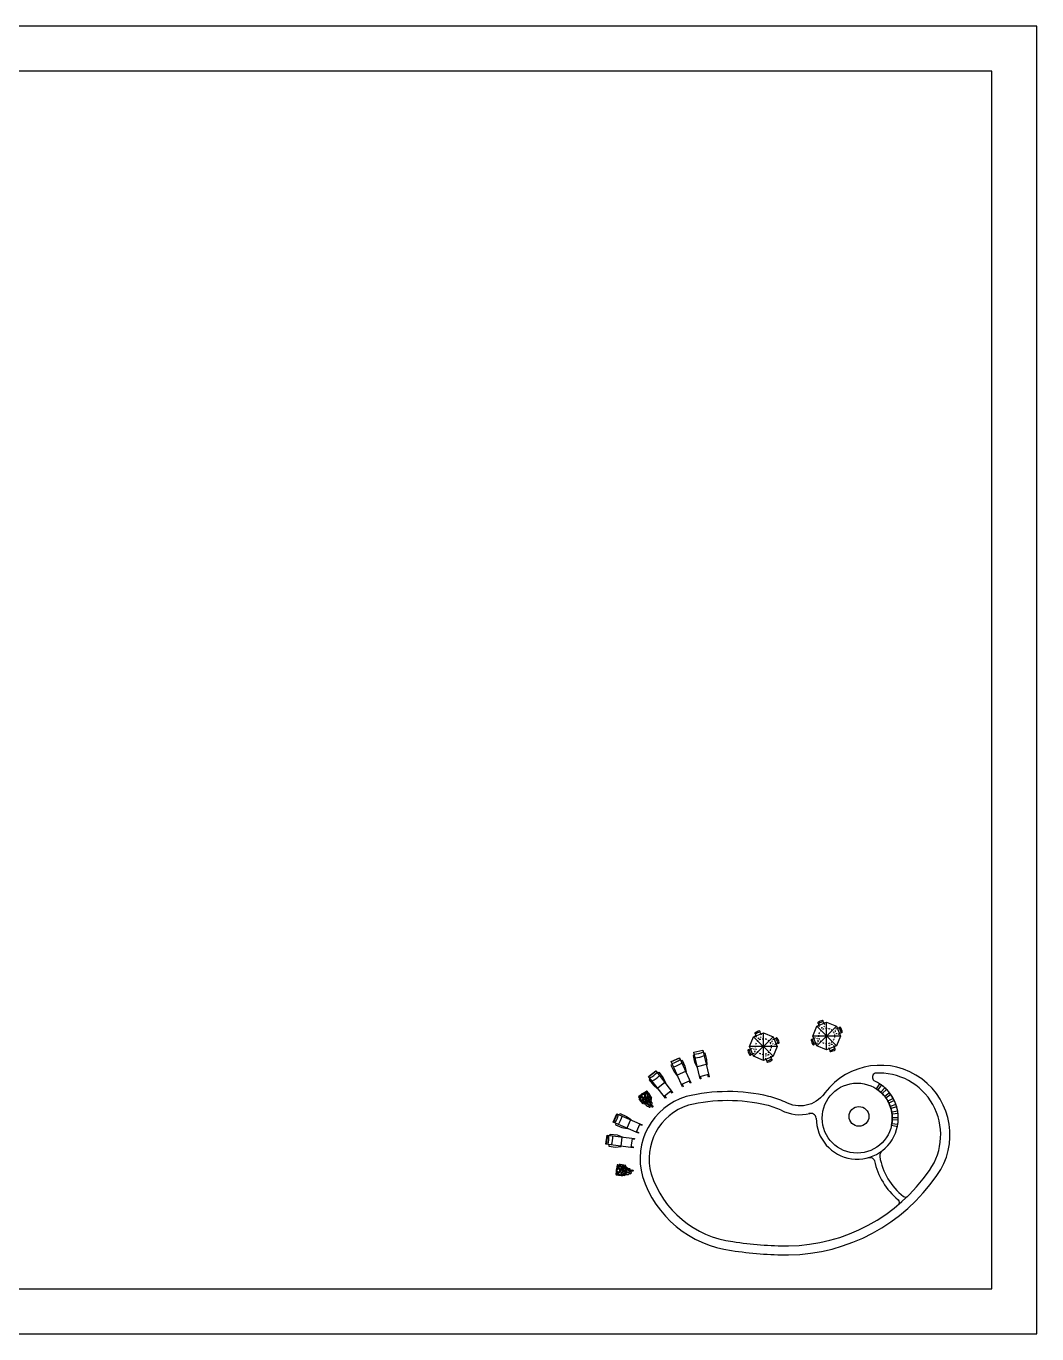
# Model space of a CAD drawing. Header units: millimetres. Extents: x 2853 to 3014, y 1982 to 2069.
# Drawn here: x 2946.4 to 3013.6, y 1982.4 to 2069.4 of the extents above; entities that cross this region are included whole.
import ezdxf

# ---------------------------------------------------------------- set-up
doc = ezdxf.new("R2010")
doc.units = ezdxf.units.MM
doc.linetypes.add('P_6', pattern=[0.234375, 0.046875, -0.046875, 0.140625])
doc.layers.add('MURETES', color=2, linetype='Continuous')
doc.layers.add('MUROS', color=5, linetype='Continuous')

msp = doc.modelspace()

# ---------------------------------------------------------------- linework, layer by layer
at = {"linetype": 'Continuous'}
for p, q in [((2998.727, 2002.183), (2998.996, 2002.832)), ((2998.996, 2002.832), (2999.645, 2003.101)), ((2998.996, 2001.533), (3000.295, 2002.832)), ((3000.295, 2001.533), (2998.996, 2002.832)), ((2999.178, 2002.794), (2999.129, 2002.94)), ((2999.524, 2002.937), (2999.453, 2003.074)), ((2999.645, 2003.101), (3000.295, 2002.832)), ((2999.645, 2001.264), (2999.645, 2003.101)), ((3000.295, 2002.832), (3000.564, 2002.183)), ((2994.519, 2001.485), (2994.788, 2002.134)), ((2994.788, 2002.134), (2995.437, 2002.404)), ((2994.788, 2000.835), (2996.087, 2002.134)), ((2996.087, 2000.835), (2994.788, 2002.134)), ((2994.97, 2002.096), (2994.921, 2002.242)), ((2995.316, 2002.239), (2995.245, 2002.376)), ((2995.437, 2002.404), (2996.087, 2002.134)), ((2995.437, 2000.566), (2995.437, 2002.404)), ((2996.059, 2001.957), (2996.204, 2002.005)), ((2996.087, 2002.134), (2996.356, 2001.485)), ((2998.996, 2001.533), (2998.727, 2002.183)), ((3000.564, 2002.183), (2998.727, 2002.183)), ((2998.891, 2002.061), (2998.754, 2001.99)), ((3000.267, 2002.655), (3000.412, 2002.703)), ((3000.564, 2002.183), (3000.295, 2001.533)), ((3000.41, 2002.308), (3000.546, 2002.38)), ((2994.788, 2000.835), (2994.519, 2001.485)), ((2996.356, 2001.485), (2994.519, 2001.485)), ((2994.683, 2001.363), (2994.546, 2001.292)), ((2994.826, 2001.017), (2994.68, 2000.969)), ((2996.356, 2001.485), (2996.087, 2000.835)), ((2996.202, 2001.611), (2996.338, 2001.682)), ((2999.034, 2001.715), (2998.888, 2001.667)), ((2999.645, 2001.264), (2998.996, 2001.533)), ((3000.295, 2001.533), (2999.645, 2001.264)), ((2999.767, 2001.428), (2999.838, 2001.292)), ((3000.113, 2001.571), (3000.161, 2001.426)), ((2995.437, 2000.566), (2994.788, 2000.835)), ((2996.087, 2000.835), (2995.437, 2000.566)), ((2995.559, 2000.73), (2995.63, 2000.594)), ((2995.905, 2000.874), (2995.953, 2000.728))]:
    msp.add_line(p, q, dxfattribs=at)
for p, q in [((2991.413, 2001.223), (2990.819, 2001.084)), ((2991.453, 2001.05), (2991.552, 2001.073)), ((2991.552, 2001.073), (2991.657, 2000.628)), ((2989.381, 2000.296), (2989.289, 2000.255)), ((2989.289, 2000.255), (2989.476, 1999.838)), ((2989.865, 2000.708), (2989.308, 2000.459)), ((2989.937, 2000.546), (2990.03, 2000.588)), ((2990.03, 2000.588), (2990.217, 2000.171)), ((2990.217, 2000.171), (2990.293, 1999.815)), ((2990.86, 2000.911), (2990.761, 2000.888)), ((2990.761, 2000.888), (2990.865, 2000.443)), ((2990.865, 2000.443), (2991.021, 2000.114)), ((2991.633, 2000.284), (2991.04, 2000.144)), ((2991.664, 2000.265), (2991.639, 2000.259)), ((2991.657, 2000.628), (2991.664, 2000.265)), ((2988.302, 1999.847), (2987.819, 1999.476)), ((2987.927, 1999.335), (2987.846, 1999.273)), ((2987.846, 1999.273), (2988.125, 1998.91)), ((2988.41, 1999.706), (2988.491, 1999.768)), ((2988.491, 1999.768), (2988.769, 1999.406)), ((2988.769, 1999.406), (2988.926, 1999.077)), ((2989.476, 1999.838), (2989.691, 1999.544)), ((2989.691, 1999.544), (2989.714, 1999.555)), ((2990.26, 1999.828), (2989.704, 1999.578)), ((2990.293, 1999.815), (2990.27, 1999.805)), ((2991.021, 2000.114), (2991.045, 2000.12)), ((2991.79, 1999.616), (2991.196, 1999.477)), ((2987.488, 1998.391), (2987.523, 1998.339)), ((2987.509, 1998.406), (2987.556, 1998.336)), ((2987.53, 1998.42), (2987.58, 1998.346)), ((2987.551, 1998.434), (2987.608, 1998.35)), ((2987.572, 1998.448), (2987.636, 1998.354)), ((2987.593, 1998.463), (2987.669, 1998.35)), ((2987.614, 1998.477), (2987.714, 1998.329)), ((2987.635, 1998.491), (2987.769, 1998.294)), ((2987.657, 1998.504), (2987.756, 1998.358)), ((2987.688, 1998.504), (2987.728, 1998.445)), ((2988.125, 1998.91), (2988.402, 1998.675)), ((2988.402, 1998.675), (2988.422, 1998.69)), ((2988.89, 1999.082), (2988.407, 1998.71)), ((2989.308, 1998.538), (2988.825, 1998.167)), ((2988.926, 1999.077), (2988.906, 1999.062)), ((2990.541, 1999.202), (2989.985, 1998.952)), ((2987.135, 1998.143), (2987.18, 1998.077)), ((2987.151, 1998.163), (2987.249, 1998.019)), ((2987.172, 1998.178), (2987.249, 1998.065)), ((2987.193, 1998.192), (2987.256, 1998.1)), ((2987.215, 1998.206), (2987.267, 1998.129)), ((2987.236, 1998.22), (2987.282, 1998.152)), ((2987.257, 1998.235), (2987.296, 1998.176)), ((2987.278, 1998.249), (2987.3, 1998.216)), ((2987.29, 1997.914), (2987.295, 1997.906)), ((2987.299, 1998.263), (2987.305, 1998.253)), ((2987.4, 1997.932), (2987.446, 1997.865)), ((2987.401, 1997.886), (2987.434, 1997.837)), ((2987.41, 1997.963), (2987.422, 1997.945)), ((2987.446, 1998.363), (2987.448, 1998.36)), ((2987.467, 1998.377), (2987.481, 1998.356)), ((2987.519, 1997.712), (2987.559, 1997.652)), ((2987.655, 1997.918), (2987.753, 1997.773)), ((2987.669, 1997.852), (2987.725, 1997.77)), ((2987.699, 1998.17), (2987.738, 1998.113)), ((2987.706, 1997.889), (2987.775, 1997.787)), ((2987.735, 1998.162), (2987.854, 1997.986)), ((2987.77, 1998.156), (2987.835, 1998.06)), ((2987.791, 1997.807), (2987.796, 1997.8)), ((2987.814, 1998.136), (2987.824, 1998.121)), ((2987.933, 1998.006), (2987.938, 1997.998)), ((2987.935, 1997.958), (2987.962, 1997.918)), ((2987.953, 1997.976), (2987.964, 1997.96)), ((2985.713, 1997.003), (2985.468, 1996.445)), ((2985.876, 1996.931), (2985.917, 1997.024)), ((2985.917, 1997.024), (2986.336, 1996.84)), ((2986.336, 1996.84), (2986.63, 1996.627)), ((2985.63, 1996.374), (2985.589, 1996.281)), ((2985.589, 1996.281), (2986.008, 1996.096)), ((2986.008, 1996.096), (2986.364, 1996.022)), ((2986.597, 1996.614), (2986.351, 1996.056)), ((2986.364, 1996.022), (2986.374, 1996.046)), ((2986.63, 1996.627), (2986.62, 1996.604)), ((2987.224, 1996.337), (2986.978, 1995.779)), ((2985.063, 1995.585), (2984.987, 1994.98)), ((2985.163, 1994.957), (2985.15, 1994.857)), ((2985.24, 1995.562), (2985.253, 1995.663)), ((2985.253, 1995.663), (2985.706, 1995.605)), ((2985.706, 1995.605), (2986.049, 1995.485)), ((2986.021, 1995.463), (2985.944, 1994.858)), ((2986.049, 1995.485), (2986.046, 1995.46)), ((2986.701, 1995.377), (2986.625, 1994.772)), ((2985.15, 1994.857), (2985.604, 1994.799)), ((2985.604, 1994.799), (2985.966, 1994.83)), ((2985.966, 1994.83), (2985.969, 1994.855)), ((2985.671, 1993.343), (2985.674, 1993.342)), ((2985.674, 1993.368), (2985.699, 1993.365)), ((2985.677, 1993.393), (2985.739, 1993.386)), ((2985.68, 1993.418), (2985.763, 1993.408)), ((2985.683, 1993.443), (2985.772, 1993.433)), ((2985.686, 1993.469), (2985.787, 1993.457)), ((2985.689, 1993.494), (2985.803, 1993.48)), ((2985.692, 1993.519), (2985.827, 1993.503)), ((2985.695, 1993.544), (2985.873, 1993.523)), ((2985.698, 1993.57), (2985.935, 1993.541)), ((2985.703, 1993.595), (2985.878, 1993.573)), ((2985.723, 1993.618), (2985.794, 1993.609)), ((2985.982, 1993.407), (2986.051, 1993.399)), ((2986.012, 1993.429), (2986.223, 1993.404)), ((2986.04, 1993.452), (2986.155, 1993.438)), ((2986.083, 1993.472), (2986.101, 1993.47)), ((2986.143, 1993.209), (2986.318, 1993.188)), ((2986.199, 1993.228), (2986.322, 1993.213)), ((2986.203, 1993.176), (2986.301, 1993.164)), ((2986.26, 1993.476), (2986.269, 1993.475)), ((2986.295, 1993.472), (2986.315, 1993.47)), ((2986.298, 1993.446), (2986.345, 1993.44)), ((2986.317, 1993.239), (2986.325, 1993.238)), ((2985.628, 1992.99), (2985.802, 1992.969)), ((2985.631, 1993.015), (2985.766, 1992.999)), ((2985.633, 1992.963), (2985.712, 1992.954)), ((2985.634, 1993.04), (2985.745, 1993.027)), ((2985.638, 1993.065), (2985.73, 1993.054)), ((2985.641, 1993.09), (2985.722, 1993.081)), ((2985.644, 1993.116), (2985.714, 1993.107)), ((2985.647, 1993.141), (2985.685, 1993.136)), ((2985.65, 1993.166), (2985.661, 1993.165)), ((2985.907, 1992.93), (2985.917, 1992.929)), ((2985.949, 1993.053), (2985.97, 1993.051)), ((2985.966, 1993.026), (2986.047, 1993.016)), ((2986.002, 1992.996), (2986.06, 1992.989)), ((2986.21, 1992.971), (2986.282, 1992.962))]:
    msp.add_line(p, q)
for points in [[(2870.632, 1982.37), (3013.632, 1982.37), (3013.632, 2069.37), (2870.632, 2069.37)], [(2873.632, 1985.37), (3010.632, 1985.37), (3010.632, 2066.37), (2873.632, 2066.37)]]:
    msp.add_lwpolyline(points, close=True)
for points in [[(2991.246, 1999.488), (2991.281, 1999.34), (2991.231, 1999.328), (2990.814, 2001.109), (2991.407, 2001.248), (2991.825, 1999.467), (2991.775, 1999.456), (2991.74, 1999.604)], [(2990.031, 1998.973), (2990.093, 1998.834), (2990.047, 1998.813), (2989.298, 2000.482), (2989.854, 2000.731), (2990.603, 1999.063), (2990.557, 1999.042), (2990.494, 1999.181)], [(2988.865, 1998.198), (2988.958, 1998.077), (2988.918, 1998.046), (2987.803, 1999.496), (2988.286, 1999.867), (2989.401, 1998.418), (2989.361, 1998.387), (2989.268, 1998.507)], [(2987.778, 1998.287), (2987.744, 1998.397), (2987.715, 1998.482), (2987.702, 1998.498), (2987.688, 1998.504), (2987.671, 1998.508), (2987.65, 1998.501), (2987.442, 1998.36)], [(2987.908, 1998.118), (2987.968, 1998.02), (2988.01, 1998.049), (2987.823, 1998.384), (2987.781, 1998.417), (2987.744, 1998.397), (2987.85, 1998.215)], [(2987.312, 1998.272), (2987.142, 1998.157), (2987.135, 1998.143), (2987.136, 1998.127), (2987.147, 1998.111), (2987.168, 1998.087), (2987.218, 1998.042), (2987.256, 1998.014)], [(2987.459, 1997.735), (2987.484, 1997.693), (2987.442, 1997.665), (2987.201, 1997.964), (2987.186, 1998.016), (2987.218, 1998.042), (2987.271, 1997.975)], [(2987.541, 1998.328), (2987.573, 1998.345), (2987.615, 1998.351), (2987.648, 1998.355), (2987.683, 1998.347), (2987.747, 1998.309), (2987.776, 1998.289), (2987.805, 1998.265), (2987.81, 1998.242), (2987.812, 1998.21), (2987.796, 1998.182), (2987.768, 1998.157), (2987.663, 1998.18), (2987.683, 1998.177), (2987.687, 1998.155), (2987.69, 1998.1), (2987.684, 1998.055), (2987.655, 1998.019), (2987.627, 1997.989), (2987.59, 1997.969), (2987.538, 1997.956), (2987.495, 1997.945), (2987.443, 1997.956), (2987.417, 1997.967), (2987.409, 1997.973), (2987.405, 1997.938), (2987.392, 1997.916), (2987.369, 1997.9), (2987.337, 1997.895), (2987.314, 1997.899), (2987.293, 1997.907), (2987.285, 1997.925), (2987.28, 1997.958), (2987.262, 1997.993), (2987.251, 1998.031), (2987.248, 1998.063), (2987.254, 1998.095), (2987.264, 1998.124), (2987.278, 1998.147), (2987.291, 1998.168), (2987.302, 1998.184)], [(2987.266, 1998.011), (2987.285, 1997.989), (2987.296, 1997.98), (2987.317, 1997.977)], [(2987.287, 1998.141), (2987.299, 1998.117), (2987.32, 1998.092), (2987.342, 1998.074), (2987.37, 1998.06)], [(2987.401, 1997.869), (2987.41, 1997.849), (2987.483, 1997.809), (2987.536, 1997.771), (2987.577, 1997.745), (2987.599, 1997.743), (2987.615, 1997.751), (2987.641, 1997.763), (2987.656, 1997.763), (2987.676, 1997.771), (2987.692, 1997.779), (2987.7, 1997.776), (2987.695, 1997.764), (2987.68, 1997.755), (2987.67, 1997.742), (2987.664, 1997.726), (2987.673, 1997.713), (2987.691, 1997.7), (2987.706, 1997.681), (2987.711, 1997.674), (2987.73, 1997.68), (2987.742, 1997.689), (2987.752, 1997.691), (2987.755, 1997.683), (2987.732, 1997.661), (2987.698, 1997.658), (2987.631, 1997.682), (2987.568, 1997.702), (2987.492, 1997.725), (2987.409, 1997.75), (2987.36, 1997.776), (2987.322, 1997.82), (2987.303, 1997.873), (2987.299, 1997.905)], [(2987.401, 1997.869), (2987.394, 1997.92)], [(2987.688, 1998.141), (2987.72, 1998.123), (2987.763, 1998.087), (2987.793, 1998.053), (2987.815, 1998.03), (2987.827, 1997.971), (2987.814, 1997.937), (2987.767, 1997.894), (2987.729, 1997.877), (2987.66, 1997.927), (2987.653, 1997.921), (2987.657, 1997.891), (2987.668, 1997.846), (2987.658, 1997.828), (2987.627, 1997.794), (2987.595, 1997.779), (2987.575, 1997.774), (2987.544, 1997.765), (2987.502, 1997.798), (2987.481, 1997.811), (2987.463, 1997.819), (2987.452, 1997.87), (2987.437, 1997.893), (2987.425, 1997.964)], [(2987.579, 1997.657), (2987.573, 1997.654), (2987.565, 1997.65), (2987.559, 1997.649), (2987.554, 1997.648), (2987.55, 1997.649), (2987.546, 1997.65), (2987.541, 1997.652), (2987.537, 1997.654), (2987.532, 1997.657), (2987.528, 1997.66), (2987.524, 1997.663), (2987.519, 1997.667), (2987.515, 1997.672), (2987.511, 1997.677), (2987.508, 1997.682), (2987.504, 1997.688), (2987.5, 1997.694), (2987.495, 1997.702), (2987.49, 1997.71), (2987.485, 1997.719), (2987.479, 1997.729)], [(2987.752, 1998.053), (2987.725, 1998.017), (2987.678, 1997.962), (2987.638, 1997.941), (2987.589, 1997.914), (2987.524, 1997.893)], [(2987.53, 1997.865), (2987.563, 1997.875), (2987.621, 1997.897), (2987.647, 1997.913)], [(2987.625, 1998.022), (2987.59, 1997.994), (2987.546, 1997.976)], [(2987.55, 1997.707), (2987.565, 1997.675), (2987.609, 1997.618), (2987.646, 1997.568), (2987.682, 1997.533), (2987.714, 1997.518), (2987.745, 1997.52), (2987.758, 1997.527), (2987.801, 1997.556)], [(2987.658, 1998.118), (2987.621, 1998.062), (2987.59, 1998.028)], [(2987.664, 1997.837), (2987.64, 1997.832), (2987.601, 1997.827)], [(2987.608, 1997.97), (2987.638, 1997.941), (2987.65, 1997.92)], [(2987.764, 1997.991), (2987.703, 1997.968), (2987.659, 1997.938), (2987.648, 1997.924)], [(2987.689, 1997.777), (2987.664, 1997.837)], [(2987.689, 1998.32), (2987.711, 1998.294), (2987.726, 1998.261), (2987.713, 1998.223), (2987.727, 1998.239), (2987.731, 1998.262), (2987.728, 1998.277)], [(2987.717, 1997.726), (2987.742, 1997.718)], [(2987.95, 1997.859), (2987.973, 1997.822), (2987.993, 1997.784), (2988.008, 1997.761), (2988.024, 1997.737), (2988.026, 1997.712), (2988.023, 1997.686), (2988.016, 1997.657), (2988, 1997.612), (2987.993, 1997.597), (2988.053, 1997.549), (2988.083, 1997.53), (2988.09, 1997.511), (2988.091, 1997.489), (2988.083, 1997.468), (2988.061, 1997.444), (2988.045, 1997.452), (2988.022, 1997.472), (2988, 1997.503), (2987.966, 1997.544), (2987.942, 1997.569), (2987.926, 1997.585), (2987.921, 1997.6), (2987.931, 1997.607), (2987.937, 1997.614), (2987.923, 1997.633), (2987.91, 1997.658), (2987.897, 1997.697), (2987.892, 1997.721), (2987.868, 1997.744), (2987.852, 1997.765), (2987.823, 1997.786), (2987.787, 1997.814), (2987.772, 1997.831), (2987.736, 1997.859), (2987.729, 1997.877)], [(2987.778, 1997.541), (2987.779, 1997.522), (2987.795, 1997.49), (2987.805, 1997.468), (2987.84, 1997.452), (2987.867, 1997.446), (2987.894, 1997.448), (2987.905, 1997.458), (2987.902, 1997.486), (2987.895, 1997.515), (2987.876, 1997.54), (2987.859, 1997.566), (2987.843, 1997.584), (2987.815, 1997.617), (2987.801, 1997.63), (2987.776, 1997.638), (2987.757, 1997.635), (2987.746, 1997.631), (2987.737, 1997.65), (2987.732, 1997.661)], [(2987.804, 1997.801), (2987.796, 1997.796), (2987.762, 1997.773), (2987.742, 1997.76)], [(2987.765, 1997.566), (2987.764, 1997.545), (2987.764, 1997.536)], [(2987.767, 1997.71), (2987.777, 1997.707)], [(2987.809, 1998.249), (2987.828, 1998.237), (2987.849, 1998.216), (2987.885, 1998.184), (2987.903, 1998.145), (2987.91, 1998.106), (2987.922, 1998.051), (2987.935, 1997.997), (2987.933, 1997.936), (2987.944, 1997.889), (2987.952, 1997.849), (2987.953, 1997.826), (2987.954, 1997.802), (2987.952, 1997.782), (2987.948, 1997.762), (2987.943, 1997.741), (2987.943, 1997.757), (2987.942, 1997.781), (2987.936, 1997.795), (2987.939, 1997.781), (2987.933, 1997.764), (2987.929, 1997.746), (2987.926, 1997.756), (2987.921, 1997.774), (2987.917, 1997.797), (2987.912, 1997.77), (2987.908, 1997.749), (2987.897, 1997.747), (2987.899, 1997.781), (2987.89, 1997.821), (2987.881, 1997.842), (2987.868, 1997.834), (2987.859, 1997.826), (2987.849, 1997.823), (2987.843, 1997.825), (2987.85, 1997.841), (2987.86, 1997.858), (2987.861, 1997.869), (2987.865, 1997.887), (2987.88, 1997.908), (2987.883, 1997.934), (2987.878, 1997.962), (2987.87, 1997.984), (2987.846, 1998.044), (2987.835, 1998.08), (2987.83, 1998.111), (2987.826, 1998.138), (2987.772, 1998.161)], [(2987.817, 1998.018), (2987.878, 1997.963)], [(2987.895, 1997.718), (2987.914, 1997.697), (2987.923, 1997.693), (2987.937, 1997.69)], [(2987.927, 1998.029), (2987.94, 1998.009), (2987.951, 1997.993), (2987.958, 1997.98), (2987.964, 1997.969), (2987.967, 1997.96), (2987.97, 1997.953), (2987.971, 1997.947), (2987.971, 1997.942), (2987.97, 1997.937), (2987.969, 1997.932), (2987.968, 1997.928), (2987.966, 1997.923), (2987.964, 1997.919), (2987.962, 1997.916), (2987.96, 1997.913), (2987.957, 1997.91), (2987.955, 1997.907), (2987.953, 1997.904), (2987.949, 1997.9), (2987.943, 1997.895), (2987.942, 1997.895)], [(2987.933, 1997.602), (2987.936, 1997.59), (2987.946, 1997.581), (2987.96, 1997.569), (2987.971, 1997.56)], [(2987.967, 1997.664), (2987.965, 1997.648), (2987.96, 1997.632)], [(2988.014, 1997.687), (2988.009, 1997.686), (2987.999, 1997.685), (2987.989, 1997.688)], [(2986.999, 1995.826), (2987.138, 1995.764), (2987.118, 1995.718), (2985.444, 1996.456), (2985.69, 1997.013), (2987.364, 1996.276), (2987.343, 1996.229), (2987.204, 1996.291)], [(2986.631, 1994.822), (2986.782, 1994.803), (2986.776, 1994.753), (2984.962, 1994.983), (2985.038, 1995.588), (2986.853, 1995.357), (2986.846, 1995.307), (2986.695, 1995.326)], [(2985.652, 1993.182), (2985.627, 1992.978), (2985.633, 1992.963), (2985.646, 1992.954), (2985.665, 1992.952), (2985.697, 1992.952), (2985.764, 1992.961), (2985.81, 1992.97)], [(2985.946, 1993.544), (2985.841, 1993.59), (2985.758, 1993.624), (2985.736, 1993.624), (2985.724, 1993.618), (2985.709, 1993.608), (2985.7, 1993.587), (2985.67, 1993.338)], [(2985.76, 1993.391), (2985.768, 1993.427), (2985.791, 1993.463), (2985.809, 1993.49), (2985.839, 1993.512), (2985.909, 1993.535), (2985.943, 1993.543), (2985.98, 1993.55), (2986.001, 1993.538), (2986.027, 1993.519), (2986.037, 1993.489), (2986.037, 1993.451), (2985.951, 1993.386), (2985.967, 1993.4), (2985.986, 1993.388), (2986.029, 1993.354), (2986.059, 1993.321), (2986.068, 1993.275), (2986.072, 1993.234), (2986.062, 1993.193), (2986.038, 1993.145), (2986.018, 1993.105), (2985.976, 1993.074), (2985.951, 1993.062), (2985.941, 1993.059), (2985.965, 1993.033), (2985.973, 1993.008), (2985.97, 1992.981), (2985.953, 1992.953), (2985.934, 1992.939), (2985.914, 1992.928), (2985.896, 1992.934), (2985.867, 1992.952), (2985.829, 1992.961), (2985.794, 1992.978), (2985.768, 1992.997), (2985.747, 1993.022), (2985.732, 1993.049), (2985.724, 1993.075), (2985.716, 1993.098), (2985.711, 1993.117)], [(2986.159, 1993.53), (2986.272, 1993.512), (2986.278, 1993.563), (2985.902, 1993.641), (2985.85, 1993.631), (2985.841, 1993.59), (2986.048, 1993.551)], [(2985.863, 1993.498), (2985.897, 1993.498), (2985.931, 1993.487), (2985.952, 1993.453), (2985.949, 1993.473), (2985.934, 1993.492), (2985.921, 1993.5)], [(2985.997, 1993.38), (2986.031, 1993.392), (2986.087, 1993.401), (2986.133, 1993.401), (2986.164, 1993.402), (2986.217, 1993.373), (2986.234, 1993.341), (2986.236, 1993.277), (2986.223, 1993.238), (2986.14, 1993.218), (2986.14, 1993.209), (2986.166, 1993.192), (2986.207, 1993.171), (2986.214, 1993.152), (2986.219, 1993.106), (2986.209, 1993.073), (2986.2, 1993.053), (2986.187, 1993.024), (2986.134, 1993.015), (2986.111, 1993.007), (2986.093, 1992.998), (2986.047, 1993.023), (2986.02, 1993.028), (2985.958, 1993.065)], [(2985.995, 1993.542), (2986.017, 1993.548), (2986.046, 1993.551), (2986.094, 1993.557), (2986.135, 1993.545), (2986.169, 1993.524), (2986.219, 1993.497), (2986.268, 1993.472), (2986.312, 1993.43), (2986.356, 1993.408), (2986.391, 1993.387), (2986.409, 1993.373), (2986.427, 1993.358), (2986.441, 1993.344), (2986.454, 1993.328), (2986.466, 1993.31), (2986.454, 1993.32), (2986.436, 1993.336), (2986.421, 1993.341), (2986.434, 1993.333), (2986.443, 1993.317), (2986.454, 1993.303), (2986.444, 1993.307), (2986.427, 1993.315), (2986.407, 1993.327), (2986.424, 1993.305), (2986.438, 1993.289), (2986.432, 1993.279), (2986.408, 1993.303), (2986.372, 1993.322), (2986.349, 1993.329), (2986.347, 1993.314), (2986.347, 1993.303), (2986.343, 1993.293), (2986.337, 1993.29), (2986.33, 1993.306), (2986.324, 1993.324), (2986.316, 1993.332), (2986.305, 1993.346), (2986.299, 1993.372), (2986.281, 1993.391), (2986.257, 1993.406), (2986.236, 1993.414), (2986.174, 1993.435), (2986.139, 1993.451), (2986.113, 1993.467), (2986.09, 1993.482), (2986.037, 1993.457)], [(2985.996, 1993.342), (2986.013, 1993.278), (2986.018, 1993.232)], [(2986.046, 1993.254), (2986.044, 1993.21), (2986.028, 1993.165)], [(2986.074, 1993.207), (2986.115, 1993.21), (2986.139, 1993.206)], [(2986.106, 1993.371), (2986.115, 1993.326), (2986.126, 1993.255), (2986.115, 1993.21), (2986.103, 1993.156), (2986.077, 1993.094)], [(2986.102, 1993.079), (2986.116, 1993.111), (2986.137, 1993.169), (2986.142, 1993.199)], [(2986.16, 1993.338), (2986.137, 1993.277), (2986.132, 1993.225), (2986.134, 1993.207)], [(2986.175, 1993.396), (2986.257, 1993.406)], [(2986.382, 1993.392), (2986.425, 1993.386), (2986.467, 1993.376), (2986.494, 1993.372), (2986.522, 1993.369), (2986.543, 1993.353), (2986.56, 1993.334), (2986.578, 1993.31), (2986.601, 1993.269), (2986.608, 1993.253), (2986.684, 1993.267), (2986.717, 1993.277), (2986.737, 1993.27), (2986.753, 1993.256), (2986.764, 1993.236), (2986.768, 1993.205), (2986.751, 1993.197), (2986.722, 1993.193), (2986.683, 1993.197), (2986.63, 1993.198), (2986.596, 1993.196), (2986.573, 1993.195), (2986.559, 1993.201), (2986.56, 1993.213), (2986.558, 1993.222), (2986.534, 1993.224), (2986.507, 1993.23), (2986.469, 1993.246), (2986.448, 1993.258), (2986.415, 1993.256), (2986.389, 1993.256), (2986.354, 1993.249), (2986.309, 1993.24), (2986.286, 1993.24), (2986.242, 1993.231), (2986.223, 1993.238)], [(2986.239, 1993.487), (2986.262, 1993.484), (2986.281, 1993.481), (2986.296, 1993.478), (2986.308, 1993.475), (2986.317, 1993.472), (2986.324, 1993.469), (2986.329, 1993.466), (2986.333, 1993.462), (2986.336, 1993.459), (2986.339, 1993.455), (2986.342, 1993.451), (2986.344, 1993.447), (2986.345, 1993.443), (2986.347, 1993.439), (2986.348, 1993.435), (2986.349, 1993.431), (2986.349, 1993.428), (2986.35, 1993.424), (2986.35, 1993.419), (2986.35, 1993.411), (2986.35, 1993.411)], [(2986.33, 1993.245), (2986.329, 1993.235), (2986.324, 1993.195), (2986.32, 1993.17)], [(2986.452, 1993.259), (2986.481, 1993.259), (2986.49, 1993.263), (2986.501, 1993.272)], [(2986.553, 1993.328), (2986.551, 1993.323), (2986.546, 1993.315), (2986.537, 1993.309)], [(2986.54, 1993.278), (2986.552, 1993.265), (2986.559, 1993.251)], [(2986.565, 1993.212), (2986.576, 1993.206), (2986.589, 1993.207), (2986.607, 1993.21), (2986.621, 1993.212)], [(2985.734, 1993.077), (2985.76, 1993.07), (2985.793, 1993.07), (2985.821, 1993.075), (2985.85, 1993.087)], [(2986.154, 1992.941), (2986.202, 1992.933), (2986.195, 1992.882), (2985.811, 1992.896), (2985.763, 1992.919), (2985.764, 1992.961), (2985.849, 1992.956)], [(2985.819, 1992.976), (2985.848, 1992.976), (2985.862, 1992.979), (2985.877, 1992.992)], [(2986.015, 1992.985), (2986.035, 1992.978), (2986.113, 1993.007), (2986.177, 1993.023), (2986.223, 1993.036), (2986.239, 1993.052), (2986.243, 1993.069), (2986.252, 1993.097), (2986.262, 1993.108), (2986.268, 1993.128), (2986.273, 1993.145), (2986.28, 1993.15), (2986.287, 1993.138), (2986.283, 1993.121), (2986.286, 1993.104), (2986.295, 1993.09), (2986.31, 1993.088), (2986.332, 1993.093), (2986.356, 1993.092), (2986.365, 1993.091), (2986.372, 1993.109), (2986.374, 1993.124), (2986.378, 1993.133), (2986.387, 1993.13), (2986.388, 1993.098), (2986.368, 1993.071), (2986.306, 1993.036), (2986.25, 1993.001), (2986.182, 1992.959), (2986.109, 1992.913), (2986.057, 1992.893), (2986, 1992.893), (2985.947, 1992.914), (2985.92, 1992.931)], [(2986.015, 1992.985), (2985.971, 1993.013)], [(2986.291, 1992.98), (2986.29, 1992.974), (2986.287, 1992.965), (2986.284, 1992.96), (2986.281, 1992.956), (2986.278, 1992.953), (2986.274, 1992.95), (2986.27, 1992.948), (2986.266, 1992.946), (2986.261, 1992.945), (2986.255, 1992.943), (2986.25, 1992.942), (2986.244, 1992.942), (2986.238, 1992.942), (2986.232, 1992.942), (2986.225, 1992.942), (2986.218, 1992.943), (2986.211, 1992.945), (2986.202, 1992.946), (2986.193, 1992.948), (2986.183, 1992.95), (2986.171, 1992.952)], [(2986.211, 1993.162), (2986.199, 1993.142), (2986.177, 1993.108)], [(2986.272, 1993.142), (2986.211, 1993.162)], [(2986.234, 1992.991), (2986.269, 1992.981), (2986.34, 1992.978), (2986.403, 1992.972), (2986.452, 1992.977), (2986.485, 1992.991), (2986.503, 1993.015), (2986.507, 1993.03), (2986.512, 1993.081)], [(2986.329, 1993.13), (2986.352, 1993.144)], [(2986.374, 1993.157), (2986.383, 1993.163)], [(2986.509, 1993.054), (2986.524, 1993.043), (2986.559, 1993.033), (2986.582, 1993.026), (2986.617, 1993.043), (2986.639, 1993.059), (2986.656, 1993.081), (2986.656, 1993.096), (2986.632, 1993.112), (2986.605, 1993.125), (2986.574, 1993.128), (2986.543, 1993.132), (2986.519, 1993.131), (2986.476, 1993.132), (2986.457, 1993.13), (2986.435, 1993.117), (2986.424, 1993.1), (2986.42, 1993.089), (2986.4, 1993.094), (2986.388, 1993.098)], [(2986.482, 1993.061), (2986.497, 1993.046), (2986.504, 1993.041)]]:
    msp.add_lwpolyline(points)
for points in [[(2987.36, 1998.332, 0.101727), (2987.321, 1998.289, 0.099773), (2987.301, 1998.233, 0.097129), (2987.304, 1998.174, 0.095339), (2987.33, 1998.118, 0.095339), (2987.374, 1998.077, 0.097129), (2987.43, 1998.055, 0.099773), (2987.489, 1998.057, 0.101727), (2987.543, 1998.081, 0.101727), (2987.582, 1998.124, 0.099773), (2987.602, 1998.18, 0.097129), (2987.599, 1998.239, 0.095339), (2987.573, 1998.294, 0.095339), (2987.528, 1998.336, 0.097129), (2987.473, 1998.358, 0.099773), (2987.413, 1998.356, 0.101727)], [(2987.378, 1998.282, 0.108144), (2987.358, 1998.253, 0.101979), (2987.352, 1998.215, 0.094322), (2987.36, 1998.178, 0.08954), (2987.382, 1998.144, 0.08954), (2987.414, 1998.121, 0.094322), (2987.451, 1998.11, 0.101979), (2987.489, 1998.115, 0.108144), (2987.519, 1998.134, 0.108144), (2987.539, 1998.163, 0.101979), (2987.546, 1998.2, 0.094322), (2987.538, 1998.238, 0.08954), (2987.516, 1998.271, 0.08954), (2987.483, 1998.295, 0.094322), (2987.446, 1998.305, 0.101979), (2987.409, 1998.301, 0.108144)], [(2987.742, 1997.717, 0.113053), (2987.742, 1997.713, 0.103378), (2987.744, 1997.709, 0.09211), (2987.747, 1997.705, 0.085468), (2987.752, 1997.703, 0.085468), (2987.757, 1997.703, 0.09211), (2987.761, 1997.704, 0.103378), (2987.765, 1997.707, 0.113053), (2987.767, 1997.71, 0.113053), (2987.767, 1997.715, 0.103378), (2987.765, 1997.719, 0.09211), (2987.762, 1997.722, 0.085468), (2987.757, 1997.724, 0.085468), (2987.752, 1997.725, 0.09211), (2987.748, 1997.724, 0.103378), (2987.744, 1997.721, 0.113053)], [(2985.638, 1993.258, 0.101727), (2985.644, 1993.2, 0.099773), (2985.674, 1993.148, 0.097129), (2985.721, 1993.112, 0.095339), (2985.779, 1993.095, 0.095339), (2985.84, 1993.101, 0.097129), (2985.893, 1993.129, 0.099773), (2985.931, 1993.175, 0.101727), (2985.947, 1993.231, 0.101727), (2985.941, 1993.288, 0.099773), (2985.911, 1993.34, 0.097129), (2985.864, 1993.377, 0.095339), (2985.806, 1993.394, 0.095339), (2985.745, 1993.387, 0.097129), (2985.692, 1993.36, 0.099773), (2985.654, 1993.314, 0.101727)], [(2985.688, 1993.239, 0.108144), (2985.697, 1993.204, 0.101979), (2985.72, 1993.175, 0.094322), (2985.754, 1993.156, 0.08954), (2985.794, 1993.151, 0.08954), (2985.833, 1993.16, 0.094322), (2985.865, 1993.181, 0.101979), (2985.886, 1993.213, 0.108144), (2985.892, 1993.248, 0.108144), (2985.883, 1993.282, 0.101979), (2985.859, 1993.312, 0.094322), (2985.826, 1993.33, 0.08954), (2985.786, 1993.335, 0.08954), (2985.746, 1993.326, 0.094322), (2985.715, 1993.305, 0.101979), (2985.694, 1993.274, 0.108144)], [(2986.353, 1993.143, 0.113053), (2986.356, 1993.14, 0.103378), (2986.36, 1993.138, 0.09211), (2986.365, 1993.139, 0.085468), (2986.369, 1993.141, 0.085468), (2986.373, 1993.144, 0.09211), (2986.375, 1993.148, 0.103378), (2986.375, 1993.153, 0.113053), (2986.374, 1993.157, 0.113053), (2986.371, 1993.16, 0.103378), (2986.366, 1993.161, 0.09211), (2986.362, 1993.161, 0.085468), (2986.357, 1993.159, 0.085468), (2986.353, 1993.155, 0.09211), (2986.351, 1993.151, 0.103378), (2986.351, 1993.147, 0.113053)]]:
    msp.add_lwpolyline(points, format="xyb", close=True)
for points in [[(2987.693, 1997.762, 0.106886), (2987.683, 1997.751, 0.101581), (2987.678, 1997.735, 0.094881), (2987.679, 1997.719, 0.090632), (2987.686, 1997.703, 0.090632), (2987.698, 1997.691, 0.094881), (2987.714, 1997.685, 0.101581), (2987.73, 1997.685, 0.106886), (2987.744, 1997.691, 0.106886), (2987.755, 1997.702, 0.003968), (2987.755, 1997.703, 0.094881)], [(2987.76, 1997.723, 0.06123), (2987.759, 1997.734, 0.090632), (2987.752, 1997.75, 0.090632), (2987.739, 1997.762, 0.094881), (2987.724, 1997.768, 0.101581), (2987.708, 1997.768, 0.106886), (2987.693, 1997.762, 0.106886)], [(2986.36, 1993.16, 0.06123), (2986.351, 1993.166, 0.090632), (2986.334, 1993.171, 0.090632), (2986.317, 1993.17, 0.094881), (2986.302, 1993.163, 0.101581), (2986.291, 1993.15, 0.106886), (2986.287, 1993.136, 0.106886)], [(2986.287, 1993.136, 0.106886), (2986.288, 1993.12, 0.101581), (2986.297, 1993.106, 0.094881), (2986.31, 1993.096, 0.090632), (2986.326, 1993.091, 0.090632), (2986.343, 1993.093, 0.094881), (2986.358, 1993.1, 0.101581), (2986.369, 1993.112, 0.106886), (2986.374, 1993.127, 0.106886), (2986.372, 1993.142, 0.003968), (2986.372, 1993.143, 0.094881)]]:
    msp.add_lwpolyline(points, format="xyb")
at = {"linetype": 'P_6'}
for centre in [(2995.437, 2001.485), (2999.645, 2002.183)]:
    msp.add_circle(centre, 0.525, dxfattribs=at)
at = {"linetype": 'Continuous'}
for centre, radius, start, end in [((2999.109, 2003.062), 0.0437, 120.95553, 284.04446), ((2999.627, 2002.199), 1.05, 104.04453, 120.95548), ((2999.291, 2003.007), 0.175, 176.11802, 202.5), ((2999.66, 2002.119), 1.05, 104.04453, 120.95548), ((2999.383, 2003.175), 0.0437, 300.95545, 104.04458), ((2999.291, 2003.007), 0.175, 22.5, 48.71219), ((3000.534, 2002.723), 0.0437, 30.95555, 194.04447), ((2999.671, 2002.205), 1.05, 14.04453, 30.95548), ((2994.901, 2002.364), 0.0437, 120.95553, 284.04446), ((2995.419, 2001.501), 1.05, 104.04453, 120.95548), ((2995.083, 2002.309), 0.175, 176.11802, 202.5), ((2995.452, 2001.421), 1.05, 104.04453, 120.95548), ((2995.175, 2002.477), 0.0437, 300.95545, 104.04458), ((2995.083, 2002.309), 0.175, 22.5, 48.71219), ((2996.271, 2001.843), 0.175, 86.11801, 112.50002), ((2996.326, 2002.025), 0.0437, 30.95555, 194.04447), ((2995.383, 2001.474), 1.05, 14.04453, 30.95548), ((2995.463, 2001.507), 1.05, 14.04453, 30.95548), ((2998.653, 2001.92), 0.0437, 30.95549, 194.04453), ((2999.629, 2002.164), 1.05, 194.04454, 210.95548), ((2998.821, 2001.828), 0.175, 112.49999, 138.71222), ((2999.709, 2002.197), 1.05, 194.04454, 210.95548), ((3000.479, 2002.541), 0.175, 86.11801, 112.50002), ((2999.592, 2002.172), 1.05, 14.04453, 30.95548), ((3000.479, 2002.541), 0.175, 292.49999, 318.71219), ((3000.648, 2002.449), 0.0437, 210.95553, 14.04446), ((2994.445, 2001.222), 0.0437, 30.95549, 194.04453), ((2995.421, 2001.466), 1.05, 194.04454, 210.95548), ((2994.613, 2001.13), 0.175, 112.49999, 138.71222), ((2995.501, 2001.499), 1.05, 194.04454, 210.95548), ((2996.271, 2001.843), 0.175, 292.49999, 318.71219), ((2996.44, 2001.752), 0.0437, 210.95553, 14.04446), ((2998.766, 2001.647), 0.0437, 210.95548, 14.04452), ((2998.821, 2001.828), 0.175, 266.11801, 292.5), ((3000, 2001.359), 0.175, 202.50002, 228.71221), ((2999.908, 2001.19), 0.0437, 120.95549, 284.04447), ((2999.631, 2002.247), 1.05, 284.04453, 300.95548), ((2999.664, 2002.167), 1.05, 284.04453, 300.95548), ((3000, 2001.359), 0.175, 356.118, 22.49999), ((3000.181, 2001.304), 0.0437, 300.95543, 104.04456), ((2994.558, 2000.949), 0.0437, 210.95548, 14.04452), ((2994.613, 2001.13), 0.175, 266.11801, 292.5), ((2995.792, 2000.661), 0.175, 202.50002, 228.71221), ((2995.7, 2000.493), 0.0437, 120.95549, 284.04447), ((2995.423, 2001.549), 1.05, 284.04453, 300.95548), ((2995.456, 2001.469), 1.05, 284.04453, 300.95548), ((2995.792, 2000.661), 0.175, 356.118, 22.49999), ((2995.973, 2000.606), 0.0437, 300.95543, 104.04456)]:
    msp.add_arc(centre, radius, start, end, dxfattribs=at)
at = {"linetype": 'P_6'}
for centre, start, end in [((2999.221, 2003.179), 276.39135, 308.60867), ((2995.013, 2002.481), 276.39135, 308.60867), ((2998.649, 2001.758), 6.39134, 38.60866), ((3000.652, 2002.611), 186.39134, 218.60865), ((2994.441, 2001.06), 6.39134, 38.60866), ((2996.444, 2001.913), 186.39134, 218.60865), ((3000.07, 2001.186), 96.39135, 128.60867), ((2995.862, 2000.489), 96.39135, 128.60867)]:
    msp.add_arc(centre, 0.448, start, end, dxfattribs=at)
for centre, start, end in [((2990.728, 2002.811), 273.6036, 292.78987), ((2988.89, 2002.136), 284.58357, 303.76984), ((2988.994, 2001.904), 284.58357, 303.76984), ((2990.786, 2002.563), 273.6036, 292.78987), ((2987.023, 2001.01), 297.96561, 317.15188), ((2987.178, 2000.809), 297.96561, 317.15188), ((2984.033, 1997.411), 326.61922, 345.80549), ((2984.266, 1997.308), 326.61922, 345.80549), ((2983.337, 1995.497), 343.17071, 2.35698), ((2983.589, 1995.465), 343.17071, 2.35698)]:
    msp.add_arc(centre, 1.829, start, end)
at = {"layer": 'MURETES', "color": 0}
for p, q in [((3003.17, 1999.011), (3002.952, 1998.676)), ((3003.293, 1998.926), (3003.057, 1998.603)), ((3003.525, 1998.736), (3003.255, 1998.441)), ((3003.633, 1998.632), (3003.347, 1998.352)), ((3003.831, 1998.406), (3003.516, 1998.16)), ((3003.92, 1998.286), (3003.592, 1998.057)), ((3004.078, 1998.031), (3003.727, 1997.839)), ((3004.146, 1997.897), (3003.785, 1997.725)), ((3004.26, 1997.62), (3003.883, 1997.489)), ((3004.306, 1997.477), (3003.921, 1997.367)), ((3004.373, 1997.185), (3003.979, 1997.117)), ((3004.394, 1997.036), (3003.997, 1996.99)), ((3004.412, 1996.737), (3004.012, 1996.735)), ((3004.35, 1996.142), (3003.959, 1996.227)), ((3004.378, 1996.289), (3003.983, 1996.352)), ((3004.409, 1996.587), (3004.009, 1996.607))]:
    msp.add_line(p, q, dxfattribs=at)
for points in [[(2999.494, 1998.355, -0.380033), (2996.865, 1997.8, 0.037351), (2995.798, 1998.168, 0.117864), (2990.298, 1998.158, 0.408321), (2987.396, 1992.839, 0.291488), (2993.321, 1987.914, 0.037415), (2997.116, 1987.619, 0.242452), (3006.981, 1992.902, 0.986671), (2999.536, 1998.41)], [(3006.491, 1993.248, 0.628964), (3002.87, 1999.712)], [(2996.627, 1997.249, 0.037083), (2995.653, 1997.586, 0.11728), (2990.457, 1997.579, 0.40696), (2987.974, 1993.003, 0.40696)], [(3002.433, 1994.097, -0.427366), (3002.827, 1993.881, 0.165766), (3004.397, 1991.287, -0.395555), (3004.404, 1990.948)], [(3003.352, 1994.563, 0.27141), (3003.179, 1994.164, 0.185502), (3004.754, 1991.513, 0.392607), (3005.066, 1991.551)], [(2987.968, 1993.022, 0.291807), (2993.404, 1988.508, 0.037439), (2997.112, 1988.219, 0.24247), (3006.491, 1993.248, 0.209904)]]:
    msp.add_lwpolyline(points, format="xyb", dxfattribs=at)
msp.add_circle((3001.682, 1996.722), 2.33, dxfattribs=at)
for centre, radius, start, end in [((3002.985, 1999.441), 0.294, 113.10876, 230.95495), ((3001.682, 1996.722), 2.73, 180, 65.82518), ((3001.682, 1996.722), 2.73, 141.82441, 145.46534), ((3001.682, 1996.722), 2.33, 53.82831, 56.97629), ((3001.682, 1996.722), 2.33, 47.53234, 53.82831), ((3001.682, 1996.722), 2.73, 53.82831, 56.97629), ((3001.682, 1996.722), 2.33, 44.38435, 47.53234), ((3001.682, 1996.722), 2.73, 47.53234, 53.82831), ((3001.682, 1996.722), 2.73, 44.38435, 47.53234), ((3001.682, 1996.722), 2.73, 38.08838, 44.38435), ((3001.682, 1996.722), 2.73, 34.94039, 38.08838), ((3001.682, 1996.722), 2.33, 38.08838, 44.38435), ((3001.682, 1996.722), 2.33, 34.94039, 38.08838), ((3001.682, 1996.722), 2.33, 28.64442, 34.94039), ((3001.682, 1996.722), 2.33, 25.49644, 28.64442), ((3001.682, 1996.722), 2.33, 19.20047, 25.49644), ((3001.682, 1996.722), 2.73, 28.64442, 34.94039), ((3001.682, 1996.722), 2.73, 25.49644, 28.64442), ((3001.682, 1996.722), 2.73, 19.20047, 25.49644), ((3001.682, 1996.722), 2.73, 16.05248, 19.20047), ((2997.857, 1999.609), 2.661, 242.46374, 284.69034), ((2998.59, 1996.674), 0.366, 7.61463, 108.89626), ((3001.682, 1996.722), 2.33, 16.05248, 19.20047), ((3001.682, 1996.722), 2.33, 9.75651, 16.05248), ((3001.682, 1996.722), 2.33, 6.60852, 9.75651), ((3001.682, 1996.722), 2.33, 0.31255, 6.60852), ((3001.682, 1996.722), 2.33, 357.16457, 0.31255), ((3001.682, 1996.722), 2.73, 9.75651, 16.05248), ((3001.682, 1996.722), 2.73, 6.60852, 9.75651), ((3001.682, 1996.722), 2.73, 0.31255, 6.60852), ((3001.682, 1996.722), 2.73, 357.16457, 0.31255), ((3001.682, 1996.722), 2.33, 347.72061, 350.86859), ((3001.682, 1996.722), 2.33, 350.86859, 357.16457), ((3001.682, 1996.722), 2.73, 347.72061, 350.86859), ((3001.682, 1996.722), 2.73, 350.86859, 357.16457)]:
    msp.add_arc(centre, radius, start, end, dxfattribs=at)
at = {"layer": 'MUROS', "color": 0}
msp.add_circle((3001.797, 1996.838), 0.659, dxfattribs=at)

doc.saveas('drawing.dxf')
